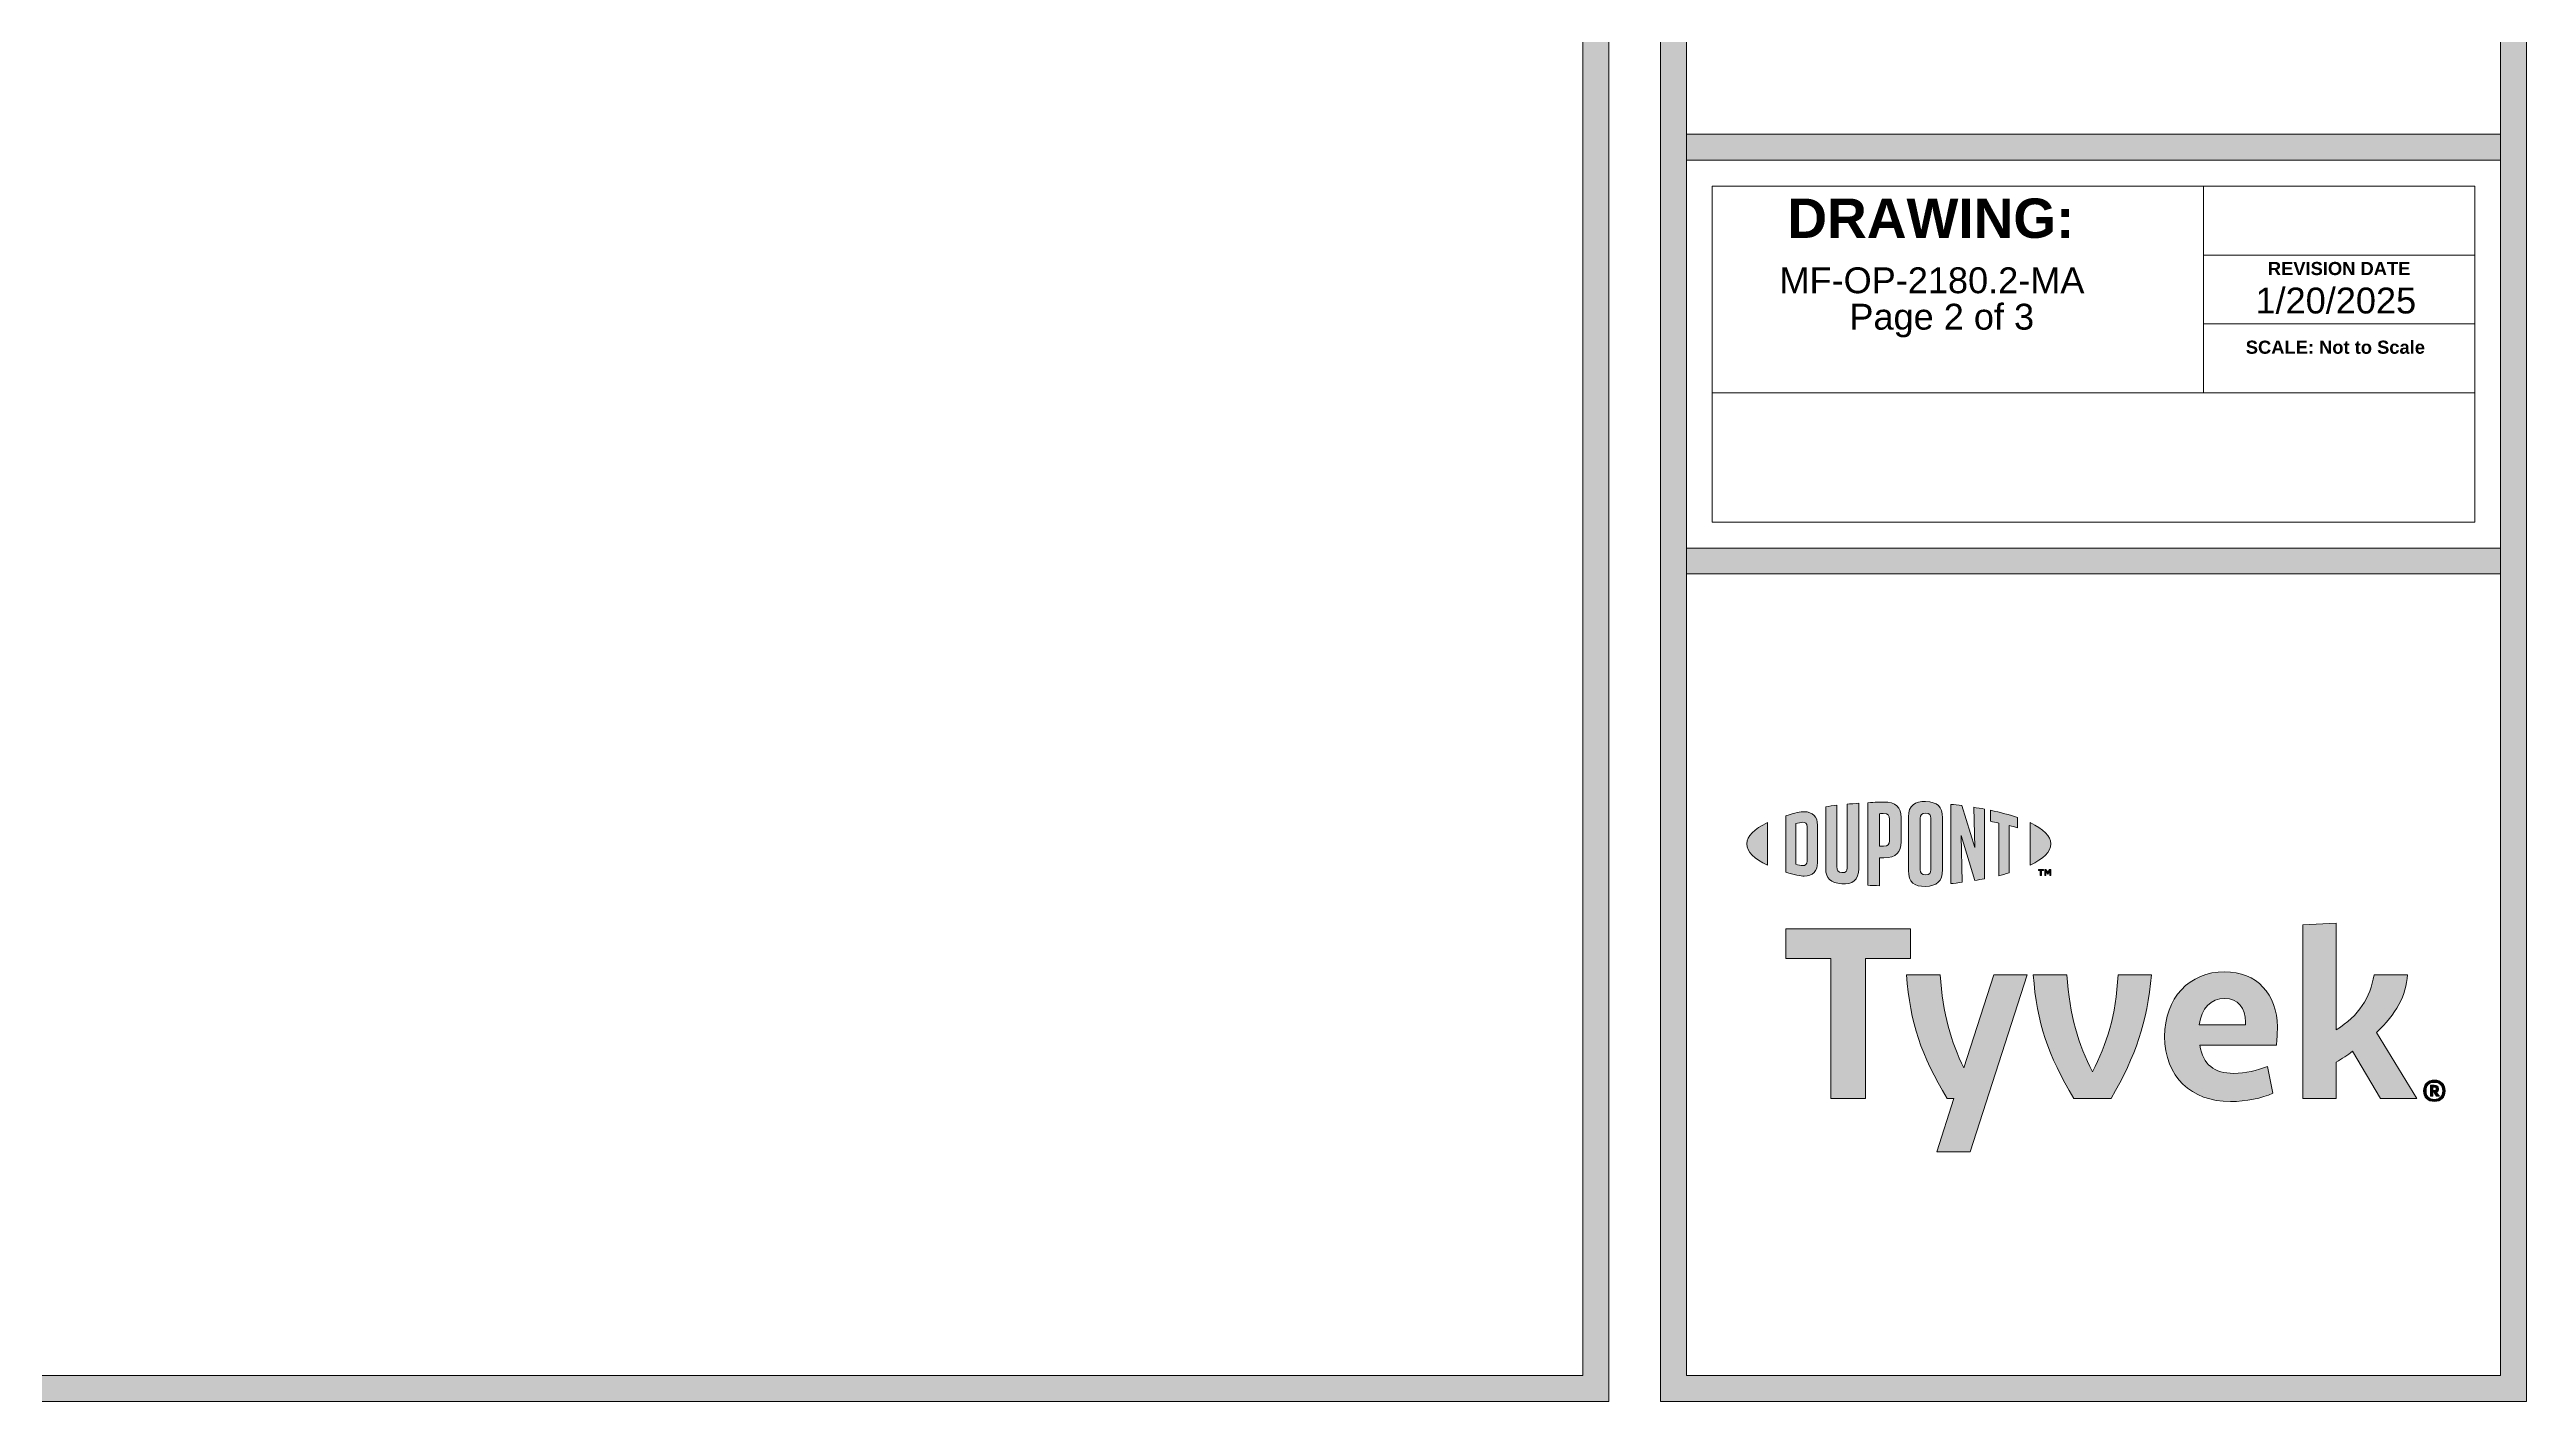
# Model space of a CAD drawing. Extents: x -1392 to 5791, y -3809 to 1722.
# Drawn here: x 1230 to 2092, y -3693 to -3222 of the extents above; entities that cross this region are included whole.
import ezdxf

# ---------------------------------------------------------------- set-up
doc = ezdxf.new("R2010")
doc.units = 0
doc.header["$MEASUREMENT"] = 0
doc.layers.add('0_0', color=7, linetype='Continuous', lineweight=0)
doc.layers.add('G-ANNO-TTLB', color=7, linetype='Continuous', lineweight=0)

# ---------------------------------------------------------------- blocks, each defined once
blk = doc.blocks.new('Block_10')
at = {"layer": 'G-ANNO-TTLB', "true_color": 0xe11b22, "transparency": 33554687}
h = blk.add_hatch(color=242, dxfattribs=at)
h.dxf.hatch_style = 2
edge = h.paths.add_edge_path()
edge.add_spline(control_points=[(1821.04, -3498.53), (1821.04, -3501.24), (1823.67, -3503.78), (1828.26, -3505.96), (1828.26, -3505.96), (1828.26, -3491.16), (1828.26, -3491.16), (1823.67, -3493.32), (1821.04, -3495.85), (1821.04, -3498.53)], knot_values=[0, 0, 0, 0, 1, 1, 1, 2, 2, 2, 3, 3, 3, 3], degree=3, periodic=0)
h = blk.add_hatch(color=242, dxfattribs=at)
h.dxf.hatch_style = 2
edge = h.paths.add_edge_path()
edge.add_spline(control_points=[(1842.06, -3504.58), (1842.06, -3505.72), (1841.38, -3506.1), (1840.56, -3506.1), (1839.93, -3506.1), (1838.95, -3505.86), (1838.15, -3505.65), (1838.15, -3505.65), (1838.15, -3491.5), (1838.15, -3491.5), (1838.95, -3491.29), (1839.93, -3491.05), (1840.56, -3491.05), (1841.38, -3491.05), (1842.06, -3491.43), (1842.06, -3492.57), (1842.06, -3492.57), (1842.06, -3504.58), (1842.06, -3504.58)], knot_values=[0, 0, 0, 0, 1, 1, 1, 2, 2, 2, 3, 3, 3, 4, 4, 4, 5, 5, 5, 6, 6, 6, 6], degree=3, periodic=0)
edge = h.paths.add_edge_path()
edge.add_spline(control_points=[(1841.09, -3487.36), (1839.81, -3487.36), (1837.96, -3487.73), (1834.62, -3488.77), (1834.62, -3488.77), (1834.62, -3508.38), (1834.62, -3508.38), (1837.56, -3509.27), (1839.81, -3509.79), (1841.09, -3509.79), (1844.05, -3509.79), (1845.71, -3507.99), (1845.71, -3505.09), (1845.71, -3505.09), (1845.71, -3492.06), (1845.71, -3492.06), (1845.71, -3489.16), (1844.05, -3487.36), (1841.09, -3487.36)], knot_values=[0, 0, 0, 0, 1, 1, 1, 2, 2, 2, 3, 3, 3, 4, 4, 4, 5, 5, 5, 6, 6, 6, 6], degree=3, periodic=0)
h = blk.add_hatch(color=242, dxfattribs=at)
h.dxf.hatch_style = 2
edge = h.paths.add_edge_path()
edge.add_spline(control_points=[(1856.01, -3506.88), (1856.01, -3508.02), (1855.62, -3508.74), (1854.2, -3508.56), (1852.81, -3508.39), (1852.44, -3507.81), (1852.44, -3506.46), (1852.44, -3506.46), (1852.44, -3485.11), (1852.44, -3485.11), (1851.51, -3485.22), (1849.45, -3485.5), (1848.57, -3485.63), (1848.57, -3485.63), (1848.57, -3507.22), (1848.57, -3507.22), (1848.57, -3510.66), (1850.25, -3512.01), (1854.2, -3512.46), (1857.83, -3512.88), (1860.05, -3511.04), (1860.05, -3507.22), (1860.05, -3507.22), (1860.05, -3484.41), (1860.05, -3484.41), (1859.29, -3484.45), (1856.81, -3484.66), (1856.01, -3484.74), (1856.01, -3484.74), (1856.01, -3506.88), (1856.01, -3506.88)], knot_values=[0, 0, 0, 0, 1, 1, 1, 2, 2, 2, 3, 3, 3, 4, 4, 4, 5, 5, 5, 6, 6, 6, 7, 7, 7, 8, 8, 8, 9, 9, 9, 10, 10, 10, 10], degree=3, periodic=0)
h = blk.add_hatch(color=242, dxfattribs=at)
h.dxf.hatch_style = 2
edge = h.paths.add_edge_path()
edge.add_spline(control_points=[(1870.73, -3497.5), (1870.73, -3498.74), (1870.29, -3499.37), (1868.65, -3499.37), (1868.65, -3499.37), (1867.24, -3499.37), (1867.24, -3499.37), (1867.24, -3499.37), (1867.24, -3488.04), (1867.24, -3488.04), (1867.87, -3488), (1868.2, -3487.99), (1868.58, -3487.99), (1870.36, -3487.99), (1870.73, -3488.67), (1870.73, -3489.93), (1870.73, -3489.93), (1870.73, -3497.5), (1870.73, -3497.5)], knot_values=[0, 0, 0, 0, 1, 1, 1, 2, 2, 2, 3, 3, 3, 4, 4, 4, 5, 5, 5, 6, 6, 6, 6], degree=3, periodic=0)
edge = h.paths.add_edge_path()
edge.add_spline(control_points=[(1868.82, -3483.98), (1868.11, -3483.98), (1865.55, -3484.07), (1863.2, -3484.21), (1863.2, -3484.21), (1863.2, -3512.94), (1863.2, -3512.94), (1864, -3512.99), (1866.1, -3513.09), (1867.24, -3513.12), (1867.24, -3513.12), (1867.24, -3503.37), (1867.24, -3503.37), (1867.24, -3503.37), (1868.82, -3503.36), (1868.82, -3503.36), (1873.05, -3503.35), (1874.8, -3501.45), (1874.8, -3497.81), (1874.8, -3497.81), (1874.8, -3489.34), (1874.8, -3489.34), (1874.8, -3485.77), (1872.83, -3483.98), (1868.82, -3483.98)], knot_values=[0, 0, 0, 0, 1, 1, 1, 2, 2, 2, 3, 3, 3, 4, 4, 4, 5, 5, 5, 6, 6, 6, 7, 7, 7, 8, 8, 8, 8], degree=3, periodic=0)
h = blk.add_hatch(color=242, dxfattribs=at)
h.dxf.hatch_style = 2
edge = h.paths.add_edge_path()
edge.add_spline(control_points=[(1885.14, -3507.54), (1885.14, -3508.67), (1884.77, -3509.26), (1883.34, -3509.3), (1881.86, -3509.34), (1881.47, -3508.71), (1881.47, -3507.54), (1881.47, -3507.54), (1881.47, -3489.63), (1881.47, -3489.63), (1881.47, -3488.45), (1881.86, -3487.8), (1883.34, -3487.84), (1884.77, -3487.88), (1885.14, -3488.49), (1885.14, -3489.63), (1885.14, -3489.63), (1885.14, -3507.54), (1885.14, -3507.54)], knot_values=[0, 0, 0, 0, 1, 1, 1, 2, 2, 2, 3, 3, 3, 4, 4, 4, 5, 5, 5, 6, 6, 6, 6], degree=3, periodic=0)
edge = h.paths.add_edge_path()
edge.add_spline(control_points=[(1883.34, -3483.82), (1879.59, -3483.64), (1877.37, -3485.3), (1877.37, -3489.08), (1877.37, -3489.08), (1877.37, -3507.87), (1877.37, -3507.87), (1877.37, -3511.87), (1879.38, -3513.51), (1883.34, -3513.34), (1887.2, -3513.17), (1889.22, -3511.7), (1889.22, -3507.45), (1889.22, -3507.45), (1889.22, -3489.51), (1889.22, -3489.51), (1889.22, -3485.46), (1887.4, -3484.02), (1883.34, -3483.82)], knot_values=[0, 0, 0, 0, 1, 1, 1, 2, 2, 2, 3, 3, 3, 4, 4, 4, 5, 5, 5, 6, 6, 6, 6], degree=3, periodic=0)
h = blk.add_hatch(color=242, dxfattribs=at)
h.dxf.hatch_style = 2
edge = h.paths.add_edge_path()
edge.add_spline(control_points=[(1900.42, -3499.83), (1900.42, -3499.83), (1895.95, -3485.22), (1895.95, -3485.22), (1894.73, -3485.06), (1893.26, -3484.9), (1892.12, -3484.79), (1892.12, -3484.79), (1892.12, -3512.36), (1892.12, -3512.36), (1892.92, -3512.29), (1894.96, -3512.06), (1896.01, -3511.92), (1896.01, -3511.92), (1895.69, -3495.67), (1895.69, -3495.67), (1895.69, -3495.67), (1900.42, -3511.29), (1900.42, -3511.29), (1901.43, -3511.13), (1902.9, -3510.87), (1903.87, -3510.69), (1903.87, -3510.69), (1903.87, -3486.46), (1903.87, -3486.46), (1902.86, -3486.26), (1901.03, -3485.95), (1900.15, -3485.82), (1900.15, -3485.82), (1900.42, -3499.83), (1900.42, -3499.83)], knot_values=[0, 0, 0, 0, 1, 1, 1, 2, 2, 2, 3, 3, 3, 4, 4, 4, 5, 5, 5, 6, 6, 6, 7, 7, 7, 8, 8, 8, 9, 9, 9, 10, 10, 10, 10], degree=3, periodic=0)
h = blk.add_hatch(color=242, dxfattribs=at)
h.dxf.hatch_style = 2
edge = h.paths.add_edge_path()
edge.add_spline(control_points=[(1905.87, -3490.7), (1906.87, -3490.88), (1907.85, -3491.08), (1908.81, -3491.29), (1908.81, -3491.29), (1908.81, -3509.62), (1908.81, -3509.62), (1909.69, -3509.41), (1911.33, -3508.98), (1912.43, -3508.66), (1912.43, -3508.66), (1912.43, -3492.15), (1912.43, -3492.15), (1913.47, -3492.42), (1914.46, -3492.7), (1915.37, -3492.95), (1915.37, -3492.95), (1915.37, -3489.42), (1915.37, -3489.42), (1912.51, -3488.42), (1909.45, -3487.61), (1905.87, -3486.86), (1905.87, -3486.86), (1905.87, -3490.7), (1905.87, -3490.7)], knot_values=[0, 0, 0, 0, 1, 1, 1, 2, 2, 2, 3, 3, 3, 4, 4, 4, 5, 5, 5, 6, 6, 6, 7, 7, 7, 8, 8, 8, 8], degree=3, periodic=0)
h = blk.add_hatch(color=242, dxfattribs=at)
h.dxf.hatch_style = 2
edge = h.paths.add_edge_path()
edge.add_spline(control_points=[(1926.93, -3498.53), (1926.93, -3501.25), (1924.3, -3503.78), (1919.71, -3505.96), (1919.71, -3505.96), (1919.71, -3491.16), (1919.71, -3491.16), (1924.3, -3493.33), (1926.93, -3495.85), (1926.93, -3498.53)], knot_values=[0, 0, 0, 0, 1, 1, 1, 2, 2, 2, 3, 3, 3, 3], degree=3, periodic=0)
h = blk.add_hatch(color=242, dxfattribs=at)
h.dxf.hatch_style = 2
edge = h.paths.add_edge_path()
edge.add_spline(control_points=[(1924.79, -3507.44), (1924.79, -3507.44), (1925.22, -3507.44), (1925.22, -3507.44), (1925.22, -3507.44), (1925.87, -3508.45), (1925.87, -3508.45), (1925.87, -3508.45), (1926.51, -3507.44), (1926.51, -3507.44), (1926.51, -3507.44), (1926.93, -3507.44), (1926.93, -3507.44), (1926.93, -3507.44), (1926.93, -3509.58), (1926.93, -3509.58), (1926.93, -3509.58), (1926.54, -3509.58), (1926.54, -3509.58), (1926.54, -3509.58), (1926.54, -3508.06), (1926.54, -3508.06), (1926.54, -3508.06), (1925.88, -3509.08), (1925.88, -3509.08), (1925.88, -3509.08), (1925.84, -3509.08), (1925.84, -3509.08), (1925.84, -3509.08), (1925.18, -3508.06), (1925.18, -3508.06), (1925.18, -3508.06), (1925.18, -3509.58), (1925.18, -3509.58), (1925.18, -3509.58), (1924.79, -3509.58), (1924.79, -3509.58), (1924.79, -3509.58), (1924.79, -3507.44), (1924.79, -3507.44)], knot_values=[0, 0, 0, 0, 1, 1, 1, 2, 2, 2, 3, 3, 3, 4, 4, 4, 5, 5, 5, 6, 6, 6, 7, 7, 7, 8, 8, 8, 9, 9, 9, 10, 10, 10, 11, 11, 11, 12, 12, 12, 13, 13, 13, 13], degree=3, periodic=0)
edge = h.paths.add_edge_path()
edge.add_spline(control_points=[(1923.26, -3507.82), (1923.26, -3507.82), (1922.6, -3507.82), (1922.6, -3507.82), (1922.6, -3507.82), (1922.6, -3507.44), (1922.6, -3507.44), (1922.6, -3507.44), (1924.33, -3507.44), (1924.33, -3507.44), (1924.33, -3507.44), (1924.33, -3507.82), (1924.33, -3507.82), (1924.33, -3507.82), (1923.67, -3507.82), (1923.67, -3507.82), (1923.67, -3507.82), (1923.67, -3509.58), (1923.67, -3509.58), (1923.67, -3509.58), (1923.26, -3509.58), (1923.26, -3509.58), (1923.26, -3509.58), (1923.26, -3507.82), (1923.26, -3507.82)], knot_values=[0, 0, 0, 0, 1, 1, 1, 2, 2, 2, 3, 3, 3, 4, 4, 4, 5, 5, 5, 6, 6, 6, 7, 7, 7, 8, 8, 8, 8], degree=3, periodic=0)
at = {"layer": 'G-ANNO-TTLB'}
for points, knots in [([(1821.04, -3498.53), (1821.04, -3501.24), (1823.67, -3503.78), (1828.26, -3505.96), (1828.26, -3505.96), (1828.26, -3491.16), (1828.26, -3491.16), (1823.67, -3493.32), (1821.04, -3495.85), (1821.04, -3498.53)], [0, 0, 0, 0, 1, 1, 1, 2, 2, 2, 3, 3, 3, 3]), ([(1841.09, -3487.36), (1839.81, -3487.36), (1837.96, -3487.73), (1834.62, -3488.77), (1834.62, -3488.77), (1834.62, -3508.38), (1834.62, -3508.38), (1837.56, -3509.27), (1839.81, -3509.79), (1841.09, -3509.79), (1844.05, -3509.79), (1845.71, -3507.99), (1845.71, -3505.09), (1845.71, -3505.09), (1845.71, -3492.06), (1845.71, -3492.06), (1845.71, -3489.16), (1844.05, -3487.36), (1841.09, -3487.36)], [0, 0, 0, 0, 1, 1, 1, 2, 2, 2, 3, 3, 3, 4, 4, 4, 5, 5, 5, 6, 6, 6, 6]), ([(1842.06, -3504.58), (1842.06, -3505.72), (1841.38, -3506.1), (1840.56, -3506.1), (1839.93, -3506.1), (1838.95, -3505.86), (1838.15, -3505.65), (1838.15, -3505.65), (1838.15, -3491.5), (1838.15, -3491.5), (1838.95, -3491.29), (1839.93, -3491.05), (1840.56, -3491.05), (1841.38, -3491.05), (1842.06, -3491.43), (1842.06, -3492.57), (1842.06, -3492.57), (1842.06, -3504.58), (1842.06, -3504.58)], [0, 0, 0, 0, 1, 1, 1, 2, 2, 2, 3, 3, 3, 4, 4, 4, 5, 5, 5, 6, 6, 6, 6]), ([(1856.01, -3506.88), (1856.01, -3508.02), (1855.62, -3508.74), (1854.2, -3508.56), (1852.81, -3508.39), (1852.44, -3507.81), (1852.44, -3506.46), (1852.44, -3506.46), (1852.44, -3485.11), (1852.44, -3485.11), (1851.51, -3485.22), (1849.45, -3485.5), (1848.57, -3485.63), (1848.57, -3485.63), (1848.57, -3507.22), (1848.57, -3507.22), (1848.57, -3510.66), (1850.25, -3512.01), (1854.2, -3512.46), (1857.83, -3512.88), (1860.05, -3511.04), (1860.05, -3507.22), (1860.05, -3507.22), (1860.05, -3484.41), (1860.05, -3484.41), (1859.29, -3484.45), (1856.81, -3484.66), (1856.01, -3484.74), (1856.01, -3484.74), (1856.01, -3506.88), (1856.01, -3506.88)], [0, 0, 0, 0, 1, 1, 1, 2, 2, 2, 3, 3, 3, 4, 4, 4, 5, 5, 5, 6, 6, 6, 7, 7, 7, 8, 8, 8, 9, 9, 9, 10, 10, 10, 10]), ([(1868.82, -3483.98), (1868.11, -3483.98), (1865.55, -3484.07), (1863.2, -3484.21), (1863.2, -3484.21), (1863.2, -3512.94), (1863.2, -3512.94), (1864, -3512.99), (1866.1, -3513.09), (1867.24, -3513.12), (1867.24, -3513.12), (1867.24, -3503.37), (1867.24, -3503.37), (1867.24, -3503.37), (1868.82, -3503.36), (1868.82, -3503.36), (1873.05, -3503.35), (1874.8, -3501.45), (1874.8, -3497.81), (1874.8, -3497.81), (1874.8, -3489.34), (1874.8, -3489.34), (1874.8, -3485.77), (1872.83, -3483.98), (1868.82, -3483.98)], [0, 0, 0, 0, 1, 1, 1, 2, 2, 2, 3, 3, 3, 4, 4, 4, 5, 5, 5, 6, 6, 6, 7, 7, 7, 8, 8, 8, 8]), ([(1870.73, -3497.5), (1870.73, -3498.74), (1870.29, -3499.37), (1868.65, -3499.37), (1868.65, -3499.37), (1867.24, -3499.37), (1867.24, -3499.37), (1867.24, -3499.37), (1867.24, -3488.04), (1867.24, -3488.04), (1867.87, -3488), (1868.2, -3487.99), (1868.58, -3487.99), (1870.36, -3487.99), (1870.73, -3488.67), (1870.73, -3489.93), (1870.73, -3489.93), (1870.73, -3497.5), (1870.73, -3497.5)], [0, 0, 0, 0, 1, 1, 1, 2, 2, 2, 3, 3, 3, 4, 4, 4, 5, 5, 5, 6, 6, 6, 6]), ([(1883.34, -3483.82), (1879.59, -3483.64), (1877.37, -3485.3), (1877.37, -3489.08), (1877.37, -3489.08), (1877.37, -3507.87), (1877.37, -3507.87), (1877.37, -3511.87), (1879.38, -3513.51), (1883.34, -3513.34), (1887.2, -3513.17), (1889.22, -3511.7), (1889.22, -3507.45), (1889.22, -3507.45), (1889.22, -3489.51), (1889.22, -3489.51), (1889.22, -3485.46), (1887.4, -3484.02), (1883.34, -3483.82)], [0, 0, 0, 0, 1, 1, 1, 2, 2, 2, 3, 3, 3, 4, 4, 4, 5, 5, 5, 6, 6, 6, 6]), ([(1885.14, -3507.54), (1885.14, -3508.67), (1884.77, -3509.26), (1883.34, -3509.3), (1881.86, -3509.34), (1881.47, -3508.71), (1881.47, -3507.54), (1881.47, -3507.54), (1881.47, -3489.63), (1881.47, -3489.63), (1881.47, -3488.45), (1881.86, -3487.8), (1883.34, -3487.84), (1884.77, -3487.88), (1885.14, -3488.49), (1885.14, -3489.63), (1885.14, -3489.63), (1885.14, -3507.54), (1885.14, -3507.54)], [0, 0, 0, 0, 1, 1, 1, 2, 2, 2, 3, 3, 3, 4, 4, 4, 5, 5, 5, 6, 6, 6, 6]), ([(1900.42, -3499.83), (1900.42, -3499.83), (1895.95, -3485.22), (1895.95, -3485.22), (1894.73, -3485.06), (1893.26, -3484.9), (1892.12, -3484.79), (1892.12, -3484.79), (1892.12, -3512.36), (1892.12, -3512.36), (1892.92, -3512.29), (1894.96, -3512.06), (1896.01, -3511.92), (1896.01, -3511.92), (1895.69, -3495.67), (1895.69, -3495.67), (1895.69, -3495.67), (1900.42, -3511.29), (1900.42, -3511.29), (1901.43, -3511.13), (1902.9, -3510.87), (1903.87, -3510.69), (1903.87, -3510.69), (1903.87, -3486.46), (1903.87, -3486.46), (1902.86, -3486.26), (1901.03, -3485.95), (1900.15, -3485.82), (1900.15, -3485.82), (1900.42, -3499.83), (1900.42, -3499.83)], [0, 0, 0, 0, 1, 1, 1, 2, 2, 2, 3, 3, 3, 4, 4, 4, 5, 5, 5, 6, 6, 6, 7, 7, 7, 8, 8, 8, 9, 9, 9, 10, 10, 10, 10]), ([(1905.87, -3490.7), (1906.87, -3490.88), (1907.85, -3491.08), (1908.81, -3491.29), (1908.81, -3491.29), (1908.81, -3509.62), (1908.81, -3509.62), (1909.69, -3509.41), (1911.33, -3508.98), (1912.43, -3508.66), (1912.43, -3508.66), (1912.43, -3492.15), (1912.43, -3492.15), (1913.47, -3492.42), (1914.46, -3492.7), (1915.37, -3492.95), (1915.37, -3492.95), (1915.37, -3489.42), (1915.37, -3489.42), (1912.51, -3488.42), (1909.45, -3487.61), (1905.87, -3486.86), (1905.87, -3486.86), (1905.87, -3490.7), (1905.87, -3490.7)], [0, 0, 0, 0, 1, 1, 1, 2, 2, 2, 3, 3, 3, 4, 4, 4, 5, 5, 5, 6, 6, 6, 7, 7, 7, 8, 8, 8, 8]), ([(1926.93, -3498.53), (1926.93, -3501.25), (1924.3, -3503.78), (1919.71, -3505.96), (1919.71, -3505.96), (1919.71, -3491.16), (1919.71, -3491.16), (1924.3, -3493.33), (1926.93, -3495.85), (1926.93, -3498.53)], [0, 0, 0, 0, 1, 1, 1, 2, 2, 2, 3, 3, 3, 3]), ([(1923.26, -3507.82), (1923.26, -3507.82), (1922.6, -3507.82), (1922.6, -3507.82), (1922.6, -3507.82), (1922.6, -3507.44), (1922.6, -3507.44), (1922.6, -3507.44), (1924.33, -3507.44), (1924.33, -3507.44), (1924.33, -3507.44), (1924.33, -3507.82), (1924.33, -3507.82), (1924.33, -3507.82), (1923.67, -3507.82), (1923.67, -3507.82), (1923.67, -3507.82), (1923.67, -3509.58), (1923.67, -3509.58), (1923.67, -3509.58), (1923.26, -3509.58), (1923.26, -3509.58), (1923.26, -3509.58), (1923.26, -3507.82), (1923.26, -3507.82)], [0, 0, 0, 0, 1, 1, 1, 2, 2, 2, 3, 3, 3, 4, 4, 4, 5, 5, 5, 6, 6, 6, 7, 7, 7, 8, 8, 8, 8]), ([(1924.79, -3507.44), (1924.79, -3507.44), (1925.22, -3507.44), (1925.22, -3507.44), (1925.22, -3507.44), (1925.87, -3508.45), (1925.87, -3508.45), (1925.87, -3508.45), (1926.51, -3507.44), (1926.51, -3507.44), (1926.51, -3507.44), (1926.93, -3507.44), (1926.93, -3507.44), (1926.93, -3507.44), (1926.93, -3509.58), (1926.93, -3509.58), (1926.93, -3509.58), (1926.54, -3509.58), (1926.54, -3509.58), (1926.54, -3509.58), (1926.54, -3508.06), (1926.54, -3508.06), (1926.54, -3508.06), (1925.88, -3509.08), (1925.88, -3509.08), (1925.88, -3509.08), (1925.84, -3509.08), (1925.84, -3509.08), (1925.84, -3509.08), (1925.18, -3508.06), (1925.18, -3508.06), (1925.18, -3508.06), (1925.18, -3509.58), (1925.18, -3509.58), (1925.18, -3509.58), (1924.79, -3509.58), (1924.79, -3509.58), (1924.79, -3509.58), (1924.79, -3507.44), (1924.79, -3507.44)], [0, 0, 0, 0, 1, 1, 1, 2, 2, 2, 3, 3, 3, 4, 4, 4, 5, 5, 5, 6, 6, 6, 7, 7, 7, 8, 8, 8, 9, 9, 9, 10, 10, 10, 11, 11, 11, 12, 12, 12, 13, 13, 13, 13])]:
    blk.add_open_spline(points, degree=3, knots=knots, dxfattribs=at)
blk = doc.blocks.new('Block_14')
at = {"layer": 'G-ANNO-TTLB', "true_color": 0x17477e, "transparency": 33554687}
h = blk.add_hatch(color=156, dxfattribs=at)
h.dxf.hatch_style = 2
edge = h.paths.add_edge_path()
edge.add_spline(control_points=[(2040.31, -3564.16), (2040.31, -3564.16), (2054.32, -3587.2), (2054.32, -3587.2), (2054.32, -3587.2), (2041.66, -3587.2), (2041.66, -3587.2), (2041.66, -3587.2), (2031.96, -3570.74), (2031.96, -3570.74), (2030.18, -3572.01), (2028.33, -3573.28), (2026.3, -3574.54), (2026.3, -3574.54), (2026.3, -3587.2), (2026.3, -3587.2), (2026.3, -3587.2), (2014.65, -3587.2), (2014.65, -3587.2), (2014.65, -3587.2), (2014.65, -3526.68), (2014.65, -3526.68), (2014.65, -3526.68), (2026.3, -3526.09), (2026.3, -3526.09), (2026.3, -3526.09), (2026.3, -3563.32), (2026.3, -3563.32), (2034.23, -3558.17), (2038.12, -3552.26), (2039.47, -3544.07), (2039.47, -3544.07), (2051.03, -3544.07), (2051.03, -3544.07), (2050.78, -3551.33), (2047.07, -3557.83), (2040.31, -3564.16)], knot_values=[0, 0, 0, 0, 1, 1, 1, 2, 2, 2, 3, 3, 3, 4, 4, 4, 5, 5, 5, 6, 6, 6, 7, 7, 7, 8, 8, 8, 9, 9, 9, 10, 10, 10, 11, 11, 11, 12, 12, 12, 12], degree=3, periodic=0)
h = blk.add_hatch(color=156, dxfattribs=at)
h.dxf.hatch_style = 2
h.paths.add_polyline_path([(1878.09, -3528.12), (1834.62, -3528.12), (1834.62, -3538.42), (1850.32, -3538.42), (1850.32, -3587.2), (1862.39, -3587.2), (1862.39, -3538.42), (1878.09, -3538.42)])
h = blk.add_hatch(color=156, dxfattribs=at)
h.dxf.hatch_style = 2
edge = h.paths.add_edge_path()
edge.add_spline(control_points=[(1978.61, -3561.54), (1978.61, -3561.54), (1994.65, -3561.54), (1994.65, -3561.54), (1994.65, -3561.54), (1994.65, -3560.53), (1994.65, -3560.53), (1994.65, -3555.8), (1992.12, -3552.34), (1987.48, -3552.34), (1982.58, -3552.34), (1979.37, -3555.8), (1978.61, -3561.54)], knot_values=[0, 0, 0, 0, 1, 1, 1, 2, 2, 2, 3, 3, 3, 4, 4, 4, 4], degree=3, periodic=0)
edge = h.paths.add_edge_path()
edge.add_spline(control_points=[(2004.19, -3585.35), (2000.47, -3587.03), (1994.99, -3588.22), (1989.42, -3588.22), (1975.83, -3588.22), (1966.54, -3579.61), (1966.54, -3565.6), (1966.54, -3552.18), (1975.07, -3543.06), (1987.48, -3543.06), (1998.53, -3543.06), (2005.79, -3550.91), (2005.79, -3562.22), (2005.79, -3564.75), (2005.62, -3566.95), (2005.45, -3568.63), (2005.45, -3568.63), (1978.78, -3568.63), (1978.78, -3568.63), (1979.88, -3575.39), (1983.85, -3578.43), (1990.6, -3578.43), (1994.73, -3578.43), (1998.7, -3577.5), (2002.33, -3575.98), (2002.33, -3575.98), (2004.19, -3585.35), (2004.19, -3585.35)], knot_values=[0, 0, 0, 0, 1, 1, 1, 2, 2, 2, 3, 3, 3, 4, 4, 4, 5, 5, 5, 6, 6, 6, 7, 7, 7, 8, 8, 8, 9, 9, 9, 9], degree=3, periodic=0)
h = blk.add_hatch(color=156, dxfattribs=at)
h.dxf.hatch_style = 2
edge = h.paths.add_edge_path()
edge.add_spline(control_points=[(1950.34, -3544.07), (1949.58, -3558.51), (1946.37, -3568.3), (1941.39, -3577.83), (1936.58, -3568.3), (1933.46, -3558.51), (1932.53, -3544.07), (1932.53, -3544.07), (1920.8, -3544.07), (1920.8, -3544.07), (1922.07, -3561.04), (1925.86, -3571.93), (1934.98, -3587.2), (1934.98, -3587.2), (1947.89, -3587.2), (1947.89, -3587.2), (1956.67, -3571.93), (1960.3, -3561.04), (1961.99, -3544.07), (1961.99, -3544.07), (1950.34, -3544.07), (1950.34, -3544.07)], knot_values=[0, 0, 0, 0, 1, 1, 1, 2, 2, 2, 3, 3, 3, 4, 4, 4, 5, 5, 5, 6, 6, 6, 7, 7, 7, 7], degree=3, periodic=0)
at = {"layer": 'G-ANNO-TTLB'}
blk.add_lwpolyline([(1878.09, -3528.12), (1834.62, -3528.12), (1834.62, -3538.42), (1850.32, -3538.42), (1850.32, -3587.2), (1862.39, -3587.2), (1862.39, -3538.42), (1878.09, -3538.42)], close=True, dxfattribs=at)
for points, knots in [([(2040.31, -3564.16), (2040.31, -3564.16), (2054.32, -3587.2), (2054.32, -3587.2), (2054.32, -3587.2), (2041.66, -3587.2), (2041.66, -3587.2), (2041.66, -3587.2), (2031.96, -3570.74), (2031.96, -3570.74), (2030.18, -3572.01), (2028.33, -3573.28), (2026.3, -3574.54), (2026.3, -3574.54), (2026.3, -3587.2), (2026.3, -3587.2), (2026.3, -3587.2), (2014.65, -3587.2), (2014.65, -3587.2), (2014.65, -3587.2), (2014.65, -3526.68), (2014.65, -3526.68), (2014.65, -3526.68), (2026.3, -3526.09), (2026.3, -3526.09), (2026.3, -3526.09), (2026.3, -3563.32), (2026.3, -3563.32), (2034.23, -3558.17), (2038.12, -3552.26), (2039.47, -3544.07), (2039.47, -3544.07), (2051.03, -3544.07), (2051.03, -3544.07), (2050.78, -3551.33), (2047.07, -3557.83), (2040.31, -3564.16)], [0, 0, 0, 0, 1, 1, 1, 2, 2, 2, 3, 3, 3, 4, 4, 4, 5, 5, 5, 6, 6, 6, 7, 7, 7, 8, 8, 8, 9, 9, 9, 10, 10, 10, 11, 11, 11, 12, 12, 12, 12]), ([(2004.19, -3585.35), (2000.47, -3587.03), (1994.99, -3588.22), (1989.42, -3588.22), (1975.83, -3588.22), (1966.54, -3579.61), (1966.54, -3565.6), (1966.54, -3552.18), (1975.07, -3543.06), (1987.48, -3543.06), (1998.53, -3543.06), (2005.79, -3550.91), (2005.79, -3562.22), (2005.79, -3564.75), (2005.62, -3566.95), (2005.45, -3568.63), (2005.45, -3568.63), (1978.78, -3568.63), (1978.78, -3568.63), (1979.88, -3575.39), (1983.85, -3578.43), (1990.6, -3578.43), (1994.73, -3578.43), (1998.7, -3577.5), (2002.33, -3575.98), (2002.33, -3575.98), (2004.19, -3585.35), (2004.19, -3585.35)], [0, 0, 0, 0, 1, 1, 1, 2, 2, 2, 3, 3, 3, 4, 4, 4, 5, 5, 5, 6, 6, 6, 7, 7, 7, 8, 8, 8, 9, 9, 9, 9]), ([(1950.34, -3544.07), (1949.58, -3558.51), (1946.37, -3568.3), (1941.39, -3577.83), (1936.58, -3568.3), (1933.46, -3558.51), (1932.53, -3544.07), (1932.53, -3544.07), (1920.8, -3544.07), (1920.8, -3544.07), (1922.07, -3561.04), (1925.86, -3571.93), (1934.98, -3587.2), (1934.98, -3587.2), (1947.89, -3587.2), (1947.89, -3587.2), (1956.67, -3571.93), (1960.3, -3561.04), (1961.99, -3544.07), (1961.99, -3544.07), (1950.34, -3544.07), (1950.34, -3544.07)], [0, 0, 0, 0, 1, 1, 1, 2, 2, 2, 3, 3, 3, 4, 4, 4, 5, 5, 5, 6, 6, 6, 7, 7, 7, 7]), ([(1978.61, -3561.54), (1978.61, -3561.54), (1994.65, -3561.54), (1994.65, -3561.54), (1994.65, -3561.54), (1994.65, -3560.53), (1994.65, -3560.53), (1994.65, -3555.8), (1992.12, -3552.34), (1987.48, -3552.34), (1982.58, -3552.34), (1979.37, -3555.8), (1978.61, -3561.54)], [0, 0, 0, 0, 1, 1, 1, 2, 2, 2, 3, 3, 3, 4, 4, 4, 4])]:
    blk.add_open_spline(points, degree=3, knots=knots, dxfattribs=at)
blk = doc.blocks.new('Block_13')
at = {"layer": 'G-ANNO-TTLB', "true_color": 0x17477e, "transparency": 33554687}
h = blk.add_hatch(color=156, dxfattribs=at)
h.dxf.hatch_style = 2
edge = h.paths.add_edge_path()
edge.add_spline(control_points=[(1907.08, -3544.07), (1907.08, -3544.07), (1896.63, -3576.54), (1896.63, -3576.54), (1892.18, -3567.4), (1889.29, -3557.85), (1888.4, -3544.07), (1888.4, -3544.07), (1876.67, -3544.07), (1876.67, -3544.07), (1877.94, -3561.04), (1881.74, -3571.93), (1890.85, -3587.2), (1890.85, -3587.2), (1893.2, -3587.2), (1893.2, -3587.2), (1893.2, -3587.2), (1887.22, -3605.76), (1887.22, -3605.76), (1887.22, -3605.76), (1898.87, -3605.76), (1898.87, -3605.76), (1898.87, -3605.76), (1918.73, -3544.07), (1918.73, -3544.07), (1918.73, -3544.07), (1907.08, -3544.07), (1907.08, -3544.07)], knot_values=[0, 0, 0, 0, 1, 1, 1, 2, 2, 2, 3, 3, 3, 4, 4, 4, 5, 5, 5, 6, 6, 6, 7, 7, 7, 8, 8, 8, 9, 9, 9, 9], degree=3, periodic=0)
at = {"layer": 'G-ANNO-TTLB'}
blk.add_open_spline([(1907.08, -3544.07), (1907.08, -3544.07), (1896.63, -3576.54), (1896.63, -3576.54), (1892.18, -3567.4), (1889.29, -3557.85), (1888.4, -3544.07), (1888.4, -3544.07), (1876.67, -3544.07), (1876.67, -3544.07), (1877.94, -3561.04), (1881.74, -3571.93), (1890.85, -3587.2), (1890.85, -3587.2), (1893.2, -3587.2), (1893.2, -3587.2), (1893.2, -3587.2), (1887.22, -3605.76), (1887.22, -3605.76), (1887.22, -3605.76), (1898.87, -3605.76), (1898.87, -3605.76), (1898.87, -3605.76), (1918.73, -3544.07), (1918.73, -3544.07), (1918.73, -3544.07), (1907.08, -3544.07), (1907.08, -3544.07)], degree=3, knots=[0, 0, 0, 0, 1, 1, 1, 2, 2, 2, 3, 3, 3, 4, 4, 4, 5, 5, 5, 6, 6, 6, 7, 7, 7, 8, 8, 8, 9, 9, 9, 9], dxfattribs=at)
blk.add_blockref('Block_14', (0, 0), dxfattribs=at)
blk = doc.blocks.new('Block_15')
at = {"layer": 'G-ANNO-TTLB', "true_color": 0x17477e, "transparency": 33554687}
h = blk.add_hatch(color=156, dxfattribs=at)
h.dxf.hatch_style = 2
edge = h.paths.add_edge_path()
edge.add_spline(control_points=[(2059.91, -3583.22), (2059.91, -3583.22), (2059.91, -3584.33), (2059.91, -3584.33), (2059.91, -3584.33), (2060.4, -3584.33), (2060.4, -3584.33), (2060.86, -3584.33), (2061.11, -3584.21), (2061.11, -3583.78), (2061.11, -3583.36), (2060.86, -3583.22), (2060.4, -3583.22), (2060.4, -3583.22), (2059.91, -3583.22), (2059.91, -3583.22)], knot_values=[0, 0, 0, 0, 1, 1, 1, 2, 2, 2, 3, 3, 3, 4, 4, 4, 5, 5, 5, 5], degree=3, periodic=0)
edge = h.paths.add_edge_path()
edge.add_spline(control_points=[(2059.09, -3582.52), (2059.09, -3582.52), (2060.4, -3582.52), (2060.4, -3582.52), (2061.41, -3582.52), (2061.91, -3583), (2061.91, -3583.78), (2061.91, -3584.31), (2061.66, -3584.7), (2061.18, -3584.89), (2061.42, -3585.37), (2061.75, -3585.84), (2062.17, -3586.34), (2062.17, -3586.34), (2061.19, -3586.34), (2061.19, -3586.34), (2060.83, -3585.89), (2060.57, -3585.47), (2060.35, -3585.02), (2060.35, -3585.02), (2059.91, -3585.02), (2059.91, -3585.02), (2059.91, -3585.02), (2059.91, -3586.34), (2059.91, -3586.34), (2059.91, -3586.34), (2059.09, -3586.34), (2059.09, -3586.34), (2059.09, -3586.34), (2059.09, -3582.52), (2059.09, -3582.52)], knot_values=[0, 0, 0, 0, 1, 1, 1, 2, 2, 2, 3, 3, 3, 4, 4, 4, 5, 5, 5, 6, 6, 6, 7, 7, 7, 8, 8, 8, 9, 9, 9, 10, 10, 10, 10], degree=3, periodic=0)
edge = h.paths.add_edge_path()
edge.add_spline(control_points=[(2060.44, -3581.54), (2058.6, -3581.54), (2057.56, -3582.6), (2057.56, -3584.5), (2057.56, -3586.42), (2058.6, -3587.46), (2060.44, -3587.46), (2062.27, -3587.46), (2063.33, -3586.42), (2063.33, -3584.5), (2063.33, -3582.6), (2062.27, -3581.54), (2060.44, -3581.54)], knot_values=[0, 0, 0, 0, 1, 1, 1, 2, 2, 2, 3, 3, 3, 4, 4, 4, 4], degree=3, periodic=0)
edge = h.paths.add_edge_path()
edge.add_spline(control_points=[(2060.44, -3580.77), (2062.7, -3580.77), (2064.2, -3582.22), (2064.2, -3584.5), (2064.2, -3586.78), (2062.69, -3588.21), (2060.44, -3588.21), (2058.15, -3588.21), (2056.68, -3586.78), (2056.68, -3584.5), (2056.68, -3582.22), (2058.17, -3580.77), (2060.44, -3580.77)], knot_values=[0, 0, 0, 0, 1, 1, 1, 2, 2, 2, 3, 3, 3, 4, 4, 4, 4], degree=3, periodic=0)
at = {"layer": 'G-ANNO-TTLB'}
for points, knots in [([(2060.44, -3580.77), (2062.7, -3580.77), (2064.2, -3582.22), (2064.2, -3584.5), (2064.2, -3586.78), (2062.69, -3588.21), (2060.44, -3588.21), (2058.15, -3588.21), (2056.68, -3586.78), (2056.68, -3584.5), (2056.68, -3582.22), (2058.17, -3580.77), (2060.44, -3580.77)], [0, 0, 0, 0, 1, 1, 1, 2, 2, 2, 3, 3, 3, 4, 4, 4, 4]), ([(2060.44, -3581.54), (2058.6, -3581.54), (2057.56, -3582.6), (2057.56, -3584.5), (2057.56, -3586.42), (2058.6, -3587.46), (2060.44, -3587.46), (2062.27, -3587.46), (2063.33, -3586.42), (2063.33, -3584.5), (2063.33, -3582.6), (2062.27, -3581.54), (2060.44, -3581.54)], [0, 0, 0, 0, 1, 1, 1, 2, 2, 2, 3, 3, 3, 4, 4, 4, 4]), ([(2059.09, -3582.52), (2059.09, -3582.52), (2060.4, -3582.52), (2060.4, -3582.52), (2061.41, -3582.52), (2061.91, -3583), (2061.91, -3583.78), (2061.91, -3584.31), (2061.66, -3584.7), (2061.18, -3584.89), (2061.42, -3585.37), (2061.75, -3585.84), (2062.17, -3586.34), (2062.17, -3586.34), (2061.19, -3586.34), (2061.19, -3586.34), (2060.83, -3585.89), (2060.57, -3585.47), (2060.35, -3585.02), (2060.35, -3585.02), (2059.91, -3585.02), (2059.91, -3585.02), (2059.91, -3585.02), (2059.91, -3586.34), (2059.91, -3586.34), (2059.91, -3586.34), (2059.09, -3586.34), (2059.09, -3586.34), (2059.09, -3586.34), (2059.09, -3582.52), (2059.09, -3582.52)], [0, 0, 0, 0, 1, 1, 1, 2, 2, 2, 3, 3, 3, 4, 4, 4, 5, 5, 5, 6, 6, 6, 7, 7, 7, 8, 8, 8, 9, 9, 9, 10, 10, 10, 10]), ([(2059.91, -3583.22), (2059.91, -3583.22), (2059.91, -3584.33), (2059.91, -3584.33), (2059.91, -3584.33), (2060.4, -3584.33), (2060.4, -3584.33), (2060.86, -3584.33), (2061.11, -3584.21), (2061.11, -3583.78), (2061.11, -3583.36), (2060.86, -3583.22), (2060.4, -3583.22), (2060.4, -3583.22), (2059.91, -3583.22), (2059.91, -3583.22)], [0, 0, 0, 0, 1, 1, 1, 2, 2, 2, 3, 3, 3, 4, 4, 4, 5, 5, 5, 5])]:
    blk.add_open_spline(points, degree=3, knots=knots, dxfattribs=at)
blk = doc.blocks.new('Block_12')
at = {"layer": 'G-ANNO-TTLB'}
for name in ['Block_13', 'Block_15']:
    blk.add_blockref(name, (0, 0), dxfattribs=at)
blk = doc.blocks.new('Block_11')
at = {"layer": 'G-ANNO-TTLB'}
blk.add_blockref('Block_12', (0, 0), dxfattribs=at)
blk = doc.blocks.new('Block_9')
at = {"layer": 'G-ANNO-TTLB'}
for name in ['Block_10', 'Block_11']:
    blk.add_blockref(name, (0, 0), dxfattribs=at)

msp = doc.modelspace()

# ---------------------------------------------------------------- hatches: boundary and pattern name
at = {"layer": 'G-ANNO-TTLB', "true_color": 0xff00ff, "transparency": 33554687}
h = msp.add_hatch(color=6, dxfattribs=at)
edge = h.paths.add_edge_path()
edge.add_spline(control_points=[(1773.02, -3692.6), (1773.02, -3692.6), (-1156.5, -3692.6), (-1156.5, -3692.6), (-1156.5, -3692.6), (-1156.5, -1235.6), (-1156.5, -1235.6), (-1156.5, -1235.6), (1773.02, -1235.6), (1773.02, -1235.6), (1773.02, -1235.6), (1773.02, -3692.6), (1773.02, -3692.6)], knot_values=[0, 0, 0, 0, 1, 1, 1, 2, 2, 2, 3, 3, 3, 4, 4, 4, 4], degree=3, periodic=0)
edge = h.paths.add_edge_path()
edge.add_spline(control_points=[(-1147.5, -1244.6), (-1147.5, -1244.6), (-1147.5, -3683.6), (-1147.5, -3683.6), (-1147.5, -3683.6), (1764.02, -3683.6), (1764.02, -3683.6), (1764.02, -3683.6), (1764.02, -1244.6), (1764.02, -1244.6), (1764.02, -1244.6), (-1147.5, -1244.6), (-1147.5, -1244.6)], knot_values=[0, 0, 0, 0, 1, 1, 1, 2, 2, 2, 3, 3, 3, 4, 4, 4, 4], degree=3, periodic=0)
edge.add_line((-1147.5, -1244.6), (-1147.5, -1244.6))
h = msp.add_hatch(color=6, dxfattribs=at)
edge = h.paths.add_edge_path()
edge.add_spline(control_points=[(2092.5, -1235.6), (2092.5, -1235.6), (2092.5, -3692.6), (2092.5, -3692.6), (2092.5, -3692.6), (1791.04, -3692.6), (1791.04, -3692.6), (1791.04, -3692.6), (1791.04, -1235.6), (1791.04, -1235.6), (1791.04, -1235.6), (2092.5, -1235.6), (2092.5, -1235.6)], knot_values=[0, 0, 0, 0, 1, 1, 1, 2, 2, 2, 3, 3, 3, 4, 4, 4, 4], degree=3, periodic=0)
edge = h.paths.add_edge_path()
edge.add_spline(control_points=[(2083.5, -1244.6), (2083.5, -1244.6), (1800.04, -1244.6), (1800.04, -1244.6), (1800.04, -1244.6), (1800.04, -3683.6), (1800.04, -3683.6), (1800.04, -3683.6), (2083.5, -3683.6), (2083.5, -3683.6), (2083.5, -3683.6), (2083.5, -1244.6), (2083.5, -1244.6)], knot_values=[0, 0, 0, 0, 1, 1, 1, 2, 2, 2, 3, 3, 3, 4, 4, 4, 4], degree=3, periodic=0)
edge.add_line((2083.5, -1244.6), (2083.5, -1244.6))
for points in [[(2083.5, -3260.6), (1800.04, -3260.6), (1800.04, -3251.6), (2083.5, -3251.6)], [(2083.5, -3404.6), (1800.04, -3404.6), (1800.04, -3395.6), (2083.5, -3395.6)]]:
    msp.add_hatch(color=6, dxfattribs=at).paths.add_polyline_path(points)

# ---------------------------------------------------------------- linework, layer by layer
at = {"layer": 'G-ANNO-TTLB', "color": 6, "lineweight": 9, "true_color": 0xff00ff}
for p, q in [((1773.02, -3692.6), (1773.02, -1235.6)), ((1791.04, -1235.6), (1791.04, -3692.6)), ((2092.5, -3692.6), (2092.5, -1235.6)), ((1764.02, -3683.6), (1764.02, -1244.6)), ((1764.02, -1244.6), (1764.02, -3683.6)), ((1800.04, -3683.6), (1800.04, -1244.6)), ((2083.5, -1244.6), (2083.5, -3683.6)), ((2083.5, -3251.6), (1800.04, -3251.6)), ((1800.04, -3251.6), (1800.04, -3260.6)), ((2083.5, -3260.6), (2083.5, -3251.6)), ((1800.04, -3260.6), (2083.5, -3260.6)), ((2074.5, -3269.6), (1809.04, -3269.6)), ((1809.04, -3269.6), (1809.04, -3386.6)), ((1980.04, -3341.6), (1980.04, -3269.6)), ((2074.5, -3386.6), (2074.5, -3269.6)), ((2074.5, -3293.6), (1980.04, -3293.6)), ((2074.5, -3317.6), (1980.04, -3317.6)), ((1809.04, -3341.6), (2074.5, -3341.6)), ((1809.04, -3386.6), (2074.5, -3386.6)), ((2083.5, -3395.6), (1800.04, -3395.6)), ((1800.04, -3395.6), (1800.04, -3404.6)), ((2083.5, -3404.6), (2083.5, -3395.6)), ((1800.04, -3404.6), (2083.5, -3404.6)), ((-1147.5, -3683.6), (1764.02, -3683.6)), ((1764.02, -3683.6), (-1147.5, -3683.6)), ((2083.5, -3683.6), (1800.04, -3683.6)), ((-1156.5, -3692.6), (1773.02, -3692.6)), ((1791.04, -3692.6), (2092.5, -3692.6))]:
    msp.add_line(p, q, dxfattribs=at)
at = {"layer": 'G-ANNO-TTLB'}
for points in [[(2083.5, -3260.6), (1800.04, -3260.6), (1800.04, -3251.6), (2083.5, -3251.6)], [(2083.5, -3404.6), (1800.04, -3404.6), (1800.04, -3395.6), (2083.5, -3395.6)]]:
    msp.add_lwpolyline(points, close=True, dxfattribs=at)
for points in [[(1773.02, -3692.6), (1773.02, -3692.6), (-1156.5, -3692.6), (-1156.5, -3692.6), (-1156.5, -3692.6), (-1156.5, -1235.6), (-1156.5, -1235.6), (-1156.5, -1235.6), (1773.02, -1235.6), (1773.02, -1235.6), (1773.02, -1235.6), (1773.02, -3692.6), (1773.02, -3692.6)], [(2092.5, -1235.6), (2092.5, -1235.6), (2092.5, -3692.6), (2092.5, -3692.6), (2092.5, -3692.6), (1791.04, -3692.6), (1791.04, -3692.6), (1791.04, -3692.6), (1791.04, -1235.6), (1791.04, -1235.6), (1791.04, -1235.6), (2092.5, -1235.6), (2092.5, -1235.6)], [(-1147.5, -1244.6), (-1147.5, -1244.6), (-1147.5, -3683.6), (-1147.5, -3683.6), (-1147.5, -3683.6), (1764.02, -3683.6), (1764.02, -3683.6), (1764.02, -3683.6), (1764.02, -1244.6), (1764.02, -1244.6), (1764.02, -1244.6), (-1147.5, -1244.6), (-1147.5, -1244.6)], [(2083.5, -1244.6), (2083.5, -1244.6), (1800.04, -1244.6), (1800.04, -1244.6), (1800.04, -1244.6), (1800.04, -3683.6), (1800.04, -3683.6), (1800.04, -3683.6), (2083.5, -3683.6), (2083.5, -3683.6), (2083.5, -3683.6), (2083.5, -1244.6), (2083.5, -1244.6)]]:
    msp.add_open_spline(points, degree=3, knots=[0, 0, 0, 0, 1, 1, 1, 2, 2, 2, 3, 3, 3, 4, 4, 4, 4], dxfattribs=at)

# ---------------------------------------------------------------- block references
msp.add_blockref('Block_9', (0, 0), dxfattribs=at)

# ---------------------------------------------------------------- texts
at = {"layer": '0_0', "char_height": 0.2, "attachment_point": 7}
for s, insert in [('\\C18;\\c0;\\FArial|b0|i0|c1;\\H8.999997;\\W1.000000;MF-OP-2180.2-MA  ', (1832.44, -3307.03)), ('\\C18;\\c0;\\FArial|b0|i0|c1;\\H8.999997;\\W1.000000;Page 2 of 3', (1856.79, -3322.29)), ('\\C18;\\c0;\\FArial|b0|i0|c1;\\H8.999997;\\W1.000000;1/20/2025', (1998.17, -3314.08))]:
    msp.add_mtext(s, dxfattribs=dict(at, insert=insert))
at = {"layer": 'G-ANNO-TTLB', "char_height": 0.2, "attachment_point": 7}
for s, insert in [('\\C18;\\c0;\\FArial Bold|b1|i0|c1;\\H13.699205;\\W1.000000;DRAWING:', (1835.22, -3287.84)), ('\\C18;\\c0;\\FArial Bold|b1|i0|c1;\\H4.566402;\\W1.000000;REVISION DATE', (2002.47, -3300.65)), ('\\C18;\\c0;\\FArial Bold|b1|i0|c1;\\H4.566402;\\W1.000000;SCALE: Not to Scale', (1994.79, -3328.04))]:
    msp.add_mtext(s, dxfattribs=dict(at, insert=insert))

doc.saveas('drawing.dxf')
